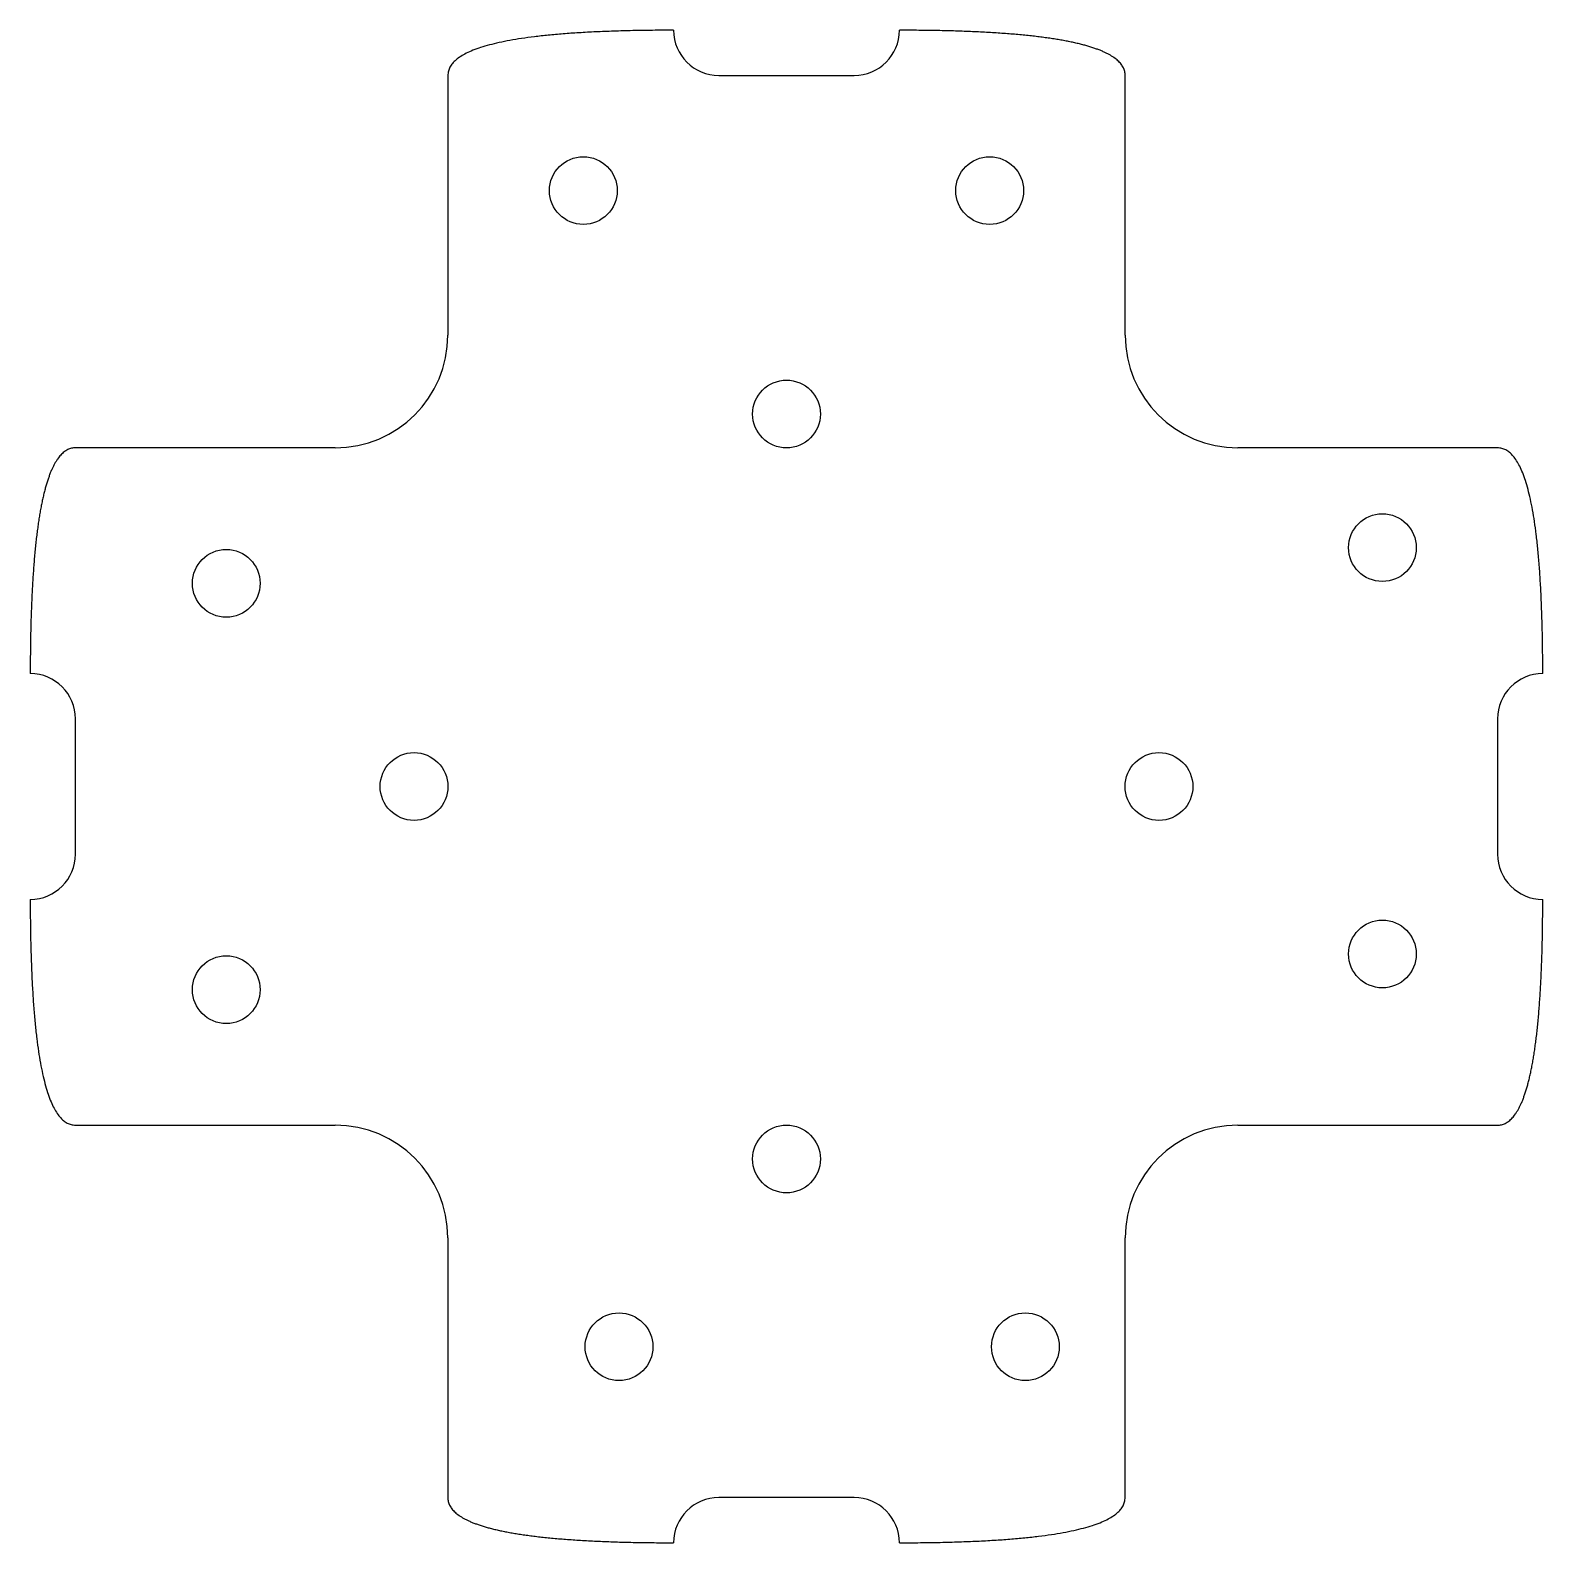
# Model space of a CAD drawing. Header units: millimetres. Extents: x -33.5 to 33.5, y -33.5 to 33.5.
import ezdxf

# ---------------------------------------------------------------- set-up
doc = ezdxf.new("R2010")
doc.units = ezdxf.units.MM

msp = doc.modelspace()

# ---------------------------------------------------------------- linework, layer by layer
at = {"color": 7, "linetype": 'Continuous', "lineweight": 25}
for p, q in [((-15, 31.5), (-15, 20)), ((-3, 31.5), (3, 31.5)), ((15, 20), (15, 31.5)), ((-20, 15), (-31.5, 15)), ((31.5, 15), (20, 15)), ((-31.5, -3), (-31.5, 3)), ((31.5, 3), (31.5, -3)), ((-31.5, -15), (-20, -15)), ((20, -15), (31.5, -15)), ((-15, -20), (-15, -31.5)), ((15, -31.5), (15, -20)), ((3, -31.5), (-3, -31.5))]:
    msp.add_line(p, q, dxfattribs=at)
for centre in [(-9, 26.398), (9, 26.398), (0, 16.5), (26.398, 10.581), (-24.818, 9), (-16.5, 0), (16.5, 0), (26.398, -7.419), (-24.818, -9), (0, -16.5), (-7.419, -24.818), (10.581, -24.818)]:
    msp.add_circle(centre, 1.5, dxfattribs=at)
for centre, radius, start, end in [((-3, 33.5), 2, 180, 270), ((3, 33.5), 2, 270, 0), ((-20, 20), 5, 270, 0), ((20, 20), 5, 180, 270), ((-33.5, 3), 2, 0, 90), ((33.5, 3), 2, 90, 180), ((-33.5, -3), 2, 270, 0), ((33.5, -3), 2, 180, 270), ((-20, -20), 5, 0, 90), ((20, -20), 5, 90, 180), ((-3, -33.5), 2, 90, 180), ((3, -33.5), 2, 0, 90)]:
    msp.add_arc(centre, radius, start, end, dxfattribs=at)
for points, knots in [([(-5, 33.5), (-5.31, 33.499), (-5.915, 33.498), (-6.799, 33.484), (-7.638, 33.461), (-8.432, 33.43), (-9.18, 33.39), (-9.883, 33.34), (-10.541, 33.281), (-11.154, 33.214), (-11.721, 33.137), (-12.243, 33.052), (-12.719, 32.957), (-13.151, 32.854), (-13.537, 32.741), (-13.878, 32.62), (-14.175, 32.489), (-14.427, 32.349), (-14.634, 32.2), (-14.797, 32.041), (-14.913, 31.87), (-14.987, 31.689), (-14.996, 31.563), (-15, 31.5)], [0, 0, 0, 0, 0.087403, 0.170552, 0.249455, 0.324127, 0.394579, 0.46083, 0.522899, 0.580811, 0.634595, 0.68429, 0.729944, 0.771618, 0.809392, 0.843378, 0.873724, 0.900641, 0.924433, 0.945536, 0.964575, 0.98239, 1, 1, 1, 1]), ([(15, 31.5), (14.999, 31.529), (14.997, 31.588), (14.982, 31.674), (14.957, 31.759), (14.922, 31.841), (14.877, 31.922), (14.823, 32), (14.758, 32.076), (14.683, 32.15), (14.599, 32.222), (14.505, 32.292), (14.401, 32.361), (14.287, 32.427), (14.163, 32.491), (14.03, 32.553), (13.887, 32.613), (13.733, 32.671), (13.57, 32.727), (13.397, 32.782), (13.215, 32.834), (13.022, 32.884), (12.819, 32.932), (12.607, 32.979), (12.385, 33.023), (12.153, 33.066), (11.911, 33.106), (11.659, 33.144), (11.397, 33.181), (11.125, 33.215), (10.844, 33.248), (10.552, 33.279), (10.251, 33.307), (9.94, 33.334), (9.619, 33.358), (9.288, 33.381), (8.947, 33.402), (8.597, 33.421), (8.236, 33.437), (7.866, 33.452), (7.486, 33.465), (7.096, 33.476), (6.695, 33.485), (6.286, 33.492), (5.866, 33.496), (5.436, 33.499), (5.147, 33.5), (5, 33.5)], [0, 0, 0, 0, 0.008275, 0.016471, 0.024696, 0.033059, 0.041661, 0.050597, 0.059952, 0.069798, 0.0802, 0.09121, 0.102874, 0.11523, 0.128309, 0.142139, 0.156743, 0.172139, 0.188345, 0.205375, 0.22324, 0.241952, 0.261519, 0.28195, 0.303251, 0.325429, 0.34849, 0.372438, 0.397278, 0.423013, 0.449648, 0.477185, 0.505627, 0.534977, 0.565237, 0.59641, 0.628497, 0.661501, 0.695422, 0.730263, 0.766024, 0.802708, 0.840315, 0.878847, 0.918305, 0.958689, 1, 1, 1, 1]), ([(-31.5, 15), (-31.529, 14.999), (-31.588, 14.997), (-31.674, 14.982), (-31.759, 14.957), (-31.841, 14.922), (-31.922, 14.877), (-32, 14.823), (-32.076, 14.758), (-32.15, 14.683), (-32.222, 14.599), (-32.292, 14.505), (-32.361, 14.401), (-32.427, 14.287), (-32.491, 14.163), (-32.553, 14.03), (-32.613, 13.887), (-32.671, 13.733), (-32.727, 13.57), (-32.782, 13.397), (-32.834, 13.215), (-32.884, 13.022), (-32.932, 12.819), (-32.979, 12.607), (-33.023, 12.385), (-33.066, 12.153), (-33.106, 11.911), (-33.144, 11.659), (-33.181, 11.397), (-33.215, 11.125), (-33.248, 10.844), (-33.279, 10.552), (-33.307, 10.251), (-33.334, 9.94), (-33.358, 9.619), (-33.381, 9.288), (-33.402, 8.947), (-33.421, 8.597), (-33.437, 8.236), (-33.452, 7.866), (-33.465, 7.486), (-33.476, 7.096), (-33.485, 6.695), (-33.492, 6.286), (-33.496, 5.866), (-33.499, 5.436), (-33.5, 5.147), (-33.5, 5)], [0, 0, 0, 0, 0.008275, 0.016471, 0.024696, 0.033059, 0.041661, 0.050597, 0.059952, 0.069798, 0.0802, 0.09121, 0.102874, 0.11523, 0.128309, 0.142139, 0.156743, 0.172139, 0.188345, 0.205375, 0.22324, 0.241952, 0.261519, 0.28195, 0.303251, 0.325429, 0.34849, 0.372438, 0.397278, 0.423013, 0.449648, 0.477185, 0.505627, 0.534977, 0.565237, 0.59641, 0.628497, 0.661501, 0.695422, 0.730263, 0.766024, 0.802708, 0.840315, 0.878847, 0.918305, 0.958689, 1, 1, 1, 1]), ([(33.5, 5), (33.499, 5.31), (33.498, 5.915), (33.484, 6.799), (33.461, 7.638), (33.43, 8.432), (33.39, 9.18), (33.34, 9.883), (33.281, 10.541), (33.214, 11.154), (33.137, 11.721), (33.052, 12.243), (32.957, 12.719), (32.854, 13.151), (32.741, 13.537), (32.62, 13.878), (32.489, 14.175), (32.349, 14.427), (32.2, 14.634), (32.041, 14.797), (31.87, 14.913), (31.689, 14.987), (31.563, 14.996), (31.5, 15)], [0, 0, 0, 0, 0.0874032, 0.1705516, 0.2494555, 0.3241267, 0.3945793, 0.4608301, 0.5228991, 0.5808108, 0.6345953, 0.6842905, 0.729944, 0.7716175, 0.8093924, 0.8433778, 0.8737237, 0.9006413, 0.9244331, 0.9455365, 0.9645749, 0.9823901, 1, 1, 1, 1]), ([(-33.5, -5), (-33.499, -5.31), (-33.498, -5.915), (-33.484, -6.799), (-33.461, -7.638), (-33.43, -8.432), (-33.39, -9.18), (-33.34, -9.883), (-33.281, -10.541), (-33.214, -11.154), (-33.137, -11.721), (-33.052, -12.243), (-32.957, -12.719), (-32.854, -13.151), (-32.741, -13.537), (-32.62, -13.878), (-32.489, -14.175), (-32.349, -14.427), (-32.2, -14.634), (-32.041, -14.797), (-31.87, -14.913), (-31.689, -14.987), (-31.563, -14.996), (-31.5, -15)], [0, 0, 0, 0, 0.087403, 0.170552, 0.249455, 0.324127, 0.394579, 0.46083, 0.522899, 0.580811, 0.634595, 0.68429, 0.729944, 0.771618, 0.809392, 0.843378, 0.873724, 0.900641, 0.924433, 0.945536, 0.964575, 0.98239, 1, 1, 1, 1]), ([(31.5, -15), (31.529, -14.999), (31.588, -14.997), (31.674, -14.982), (31.759, -14.957), (31.841, -14.922), (31.922, -14.877), (32, -14.823), (32.076, -14.758), (32.15, -14.683), (32.222, -14.599), (32.292, -14.505), (32.361, -14.401), (32.427, -14.287), (32.491, -14.163), (32.553, -14.03), (32.613, -13.887), (32.671, -13.733), (32.727, -13.57), (32.782, -13.397), (32.834, -13.215), (32.884, -13.022), (32.932, -12.819), (32.979, -12.607), (33.023, -12.385), (33.066, -12.153), (33.106, -11.911), (33.144, -11.659), (33.181, -11.397), (33.215, -11.125), (33.248, -10.844), (33.279, -10.552), (33.307, -10.251), (33.334, -9.94), (33.358, -9.619), (33.381, -9.288), (33.402, -8.947), (33.421, -8.597), (33.437, -8.236), (33.452, -7.866), (33.465, -7.486), (33.476, -7.096), (33.485, -6.695), (33.492, -6.286), (33.496, -5.866), (33.499, -5.436), (33.5, -5.147), (33.5, -5)], [0, 0, 0, 0, 0.008275, 0.016471, 0.024696, 0.033059, 0.041661, 0.050597, 0.059952, 0.069798, 0.0802, 0.09121, 0.102874, 0.11523, 0.128309, 0.142139, 0.156743, 0.172139, 0.188345, 0.205375, 0.22324, 0.241952, 0.261519, 0.28195, 0.303251, 0.325429, 0.34849, 0.372438, 0.397278, 0.423013, 0.449648, 0.477185, 0.505627, 0.534977, 0.565237, 0.59641, 0.628497, 0.661501, 0.695422, 0.730263, 0.766024, 0.802708, 0.840315, 0.878847, 0.918305, 0.958689, 1, 1, 1, 1]), ([(-15, -31.5), (-14.999, -31.529), (-14.997, -31.588), (-14.982, -31.674), (-14.957, -31.759), (-14.922, -31.841), (-14.877, -31.922), (-14.823, -32), (-14.758, -32.076), (-14.683, -32.15), (-14.599, -32.222), (-14.505, -32.292), (-14.401, -32.361), (-14.287, -32.427), (-14.163, -32.491), (-14.03, -32.553), (-13.887, -32.613), (-13.733, -32.671), (-13.57, -32.727), (-13.397, -32.782), (-13.215, -32.834), (-13.022, -32.884), (-12.819, -32.932), (-12.607, -32.979), (-12.385, -33.023), (-12.153, -33.066), (-11.911, -33.106), (-11.659, -33.144), (-11.397, -33.181), (-11.125, -33.215), (-10.844, -33.248), (-10.552, -33.279), (-10.251, -33.307), (-9.94, -33.334), (-9.619, -33.358), (-9.288, -33.381), (-8.947, -33.402), (-8.597, -33.421), (-8.236, -33.437), (-7.866, -33.452), (-7.486, -33.465), (-7.096, -33.476), (-6.695, -33.485), (-6.286, -33.492), (-5.866, -33.496), (-5.436, -33.499), (-5.147, -33.5), (-5, -33.5)], [0, 0, 0, 0, 0.008275, 0.016471, 0.024696, 0.033059, 0.041661, 0.050597, 0.059952, 0.069798, 0.0802, 0.09121, 0.102874, 0.11523, 0.128309, 0.142139, 0.156743, 0.172139, 0.188345, 0.205375, 0.22324, 0.241952, 0.261519, 0.28195, 0.303251, 0.325429, 0.34849, 0.372438, 0.397278, 0.423013, 0.449648, 0.477185, 0.505627, 0.534977, 0.565237, 0.59641, 0.628497, 0.661501, 0.695422, 0.730263, 0.766024, 0.802708, 0.840315, 0.878847, 0.918305, 0.958689, 1, 1, 1, 1]), ([(5, -33.5), (5.31, -33.499), (5.915, -33.498), (6.799, -33.484), (7.638, -33.461), (8.432, -33.43), (9.18, -33.39), (9.883, -33.34), (10.541, -33.281), (11.154, -33.214), (11.721, -33.137), (12.243, -33.052), (12.719, -32.957), (13.151, -32.854), (13.537, -32.741), (13.878, -32.62), (14.175, -32.489), (14.427, -32.349), (14.634, -32.2), (14.797, -32.041), (14.913, -31.87), (14.987, -31.689), (14.996, -31.563), (15, -31.5)], [0, 0, 0, 0, 0.0874032, 0.1705516, 0.2494555, 0.3241267, 0.3945793, 0.4608301, 0.5228991, 0.5808108, 0.6345953, 0.6842905, 0.729944, 0.7716175, 0.8093924, 0.8433778, 0.8737237, 0.9006413, 0.9244331, 0.9455365, 0.9645749, 0.9823901, 1, 1, 1, 1])]:
    msp.add_open_spline(points, degree=3, knots=knots, dxfattribs=at)

doc.saveas('drawing.dxf')
